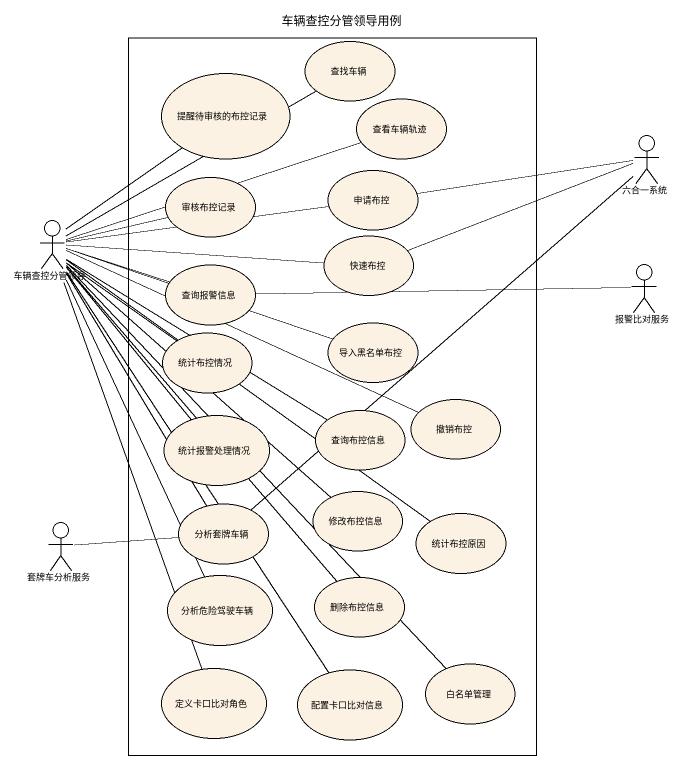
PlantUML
@startuml
title 车辆查控分管领导用例
rectangle " " as rectangle1 {
  usecase 查找车辆
  usecase 提醒待审核的布控记录
  usecase 查看车辆轨迹
  usecase 审核布控记录
  usecase 申请布控
  usecase 查询报警信息
  usecase 快速布控
  usecase 统计布控情况
  usecase 导入黑名单布控
  usecase 统计报警处理情况
  usecase 查询布控信息
  usecase 撤销布控
  usecase 修改布控信息
  usecase 分析套牌车辆
  usecase 统计布控原因
  usecase 分析危险驾驶车辆
  usecase 删除布控信息
  usecase 定义卡口比对角色
  usecase 配置卡口比对信息
  usecase 白名单管理
}
actor 六合一系统
actor 车辆查控分管领导
actor 报警比对服务
actor 套牌车分析服务
六合一系统 -left- 申请布控
六合一系统 -left- 快速布控
六合一系统 -- 分析套牌车辆
车辆查控分管领导 -up- 查找车辆
车辆查控分管领导 -up- 提醒待审核的布控记录
车辆查控分管领导 -right- 查看车辆轨迹
车辆查控分管领导 -right- 审核布控记录
车辆查控分管领导 -right- 申请布控
车辆查控分管领导 -right- 查询报警信息
车辆查控分管领导 -right- 快速布控
车辆查控分管领导 -- 统计布控情况
车辆查控分管领导 -right- 导入黑名单布控
车辆查控分管领导 -- 统计报警处理情况
车辆查控分管领导 -right- 查询布控信息
车辆查控分管领导 -right- 撤销布控
车辆查控分管领导 -- 修改布控信息
车辆查控分管领导 -- 分析套牌车辆
车辆查控分管领导 -- 统计布控原因
车辆查控分管领导 -- 分析危险驾驶车辆
车辆查控分管领导 -- 删除布控信息
车辆查控分管领导 -- 定义卡口比对角色
车辆查控分管领导 -- 配置卡口比对信息
车辆查控分管领导 -- 白名单管理
报警比对服务 -left- 查询报警信息
套牌车分析服务 -right- 分析套牌车辆
@enduml
